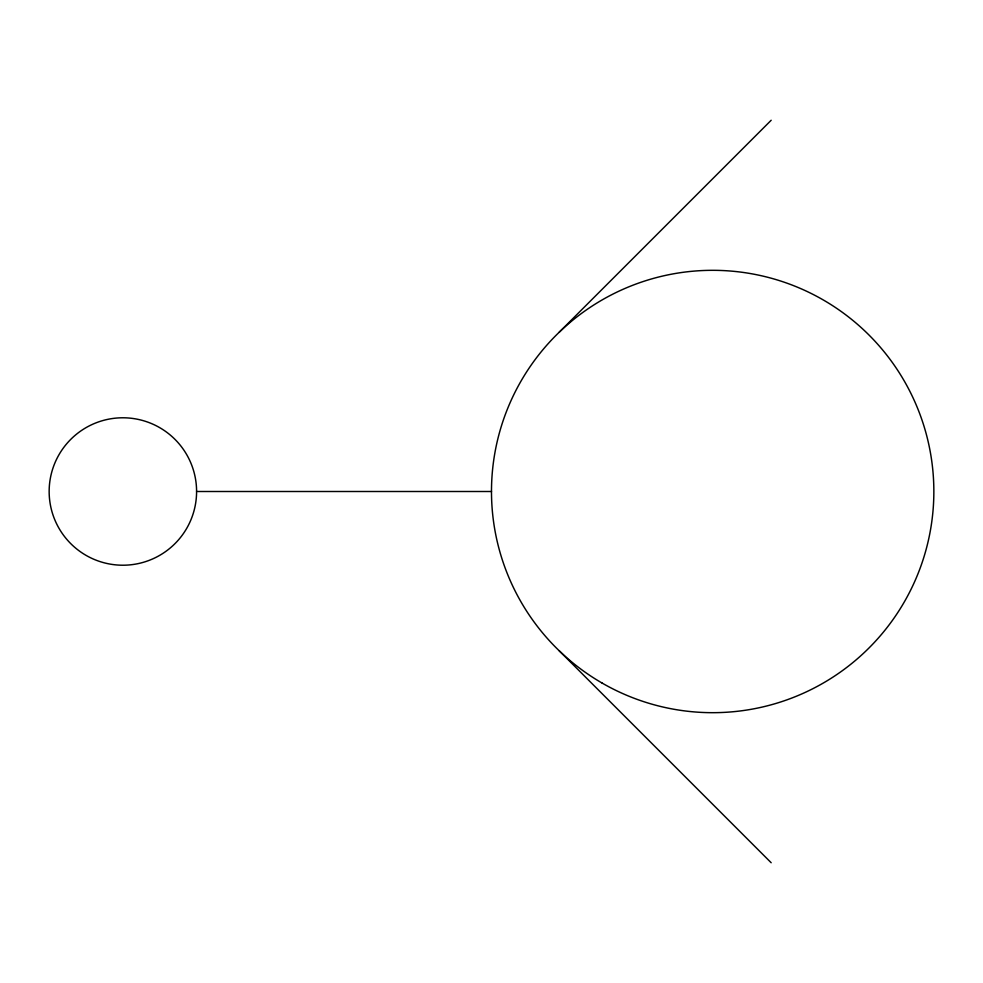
<?xml version="1.0" encoding="UTF-8"?>
<svg xmlns="http://www.w3.org/2000/svg" width="983" height="983" viewBox="0 0 983 983"><rect width="100%" height="100%" fill="white"/><g stroke="black" fill="none" stroke-linecap="round" stroke-linejoin="round"><path stroke-width="1.47" d="M559.216 332.217L771.176 120.258M196.588 491.5A73.725 73.725 0 0 0 86.013 427.654A73.725 73.725 0 0 0 86.013 555.346A73.725 73.725 0 0 0 196.588 491.5L491.5 491.5M559.216 650.783L771.176 862.742M602.087 683.05A221.175 221.175 0 0 0 933.85 491.5A221.175 221.175 0 0 0 602.087 299.95A221.175 221.175 0 0 0 602.087 683.05"/></g></svg>
